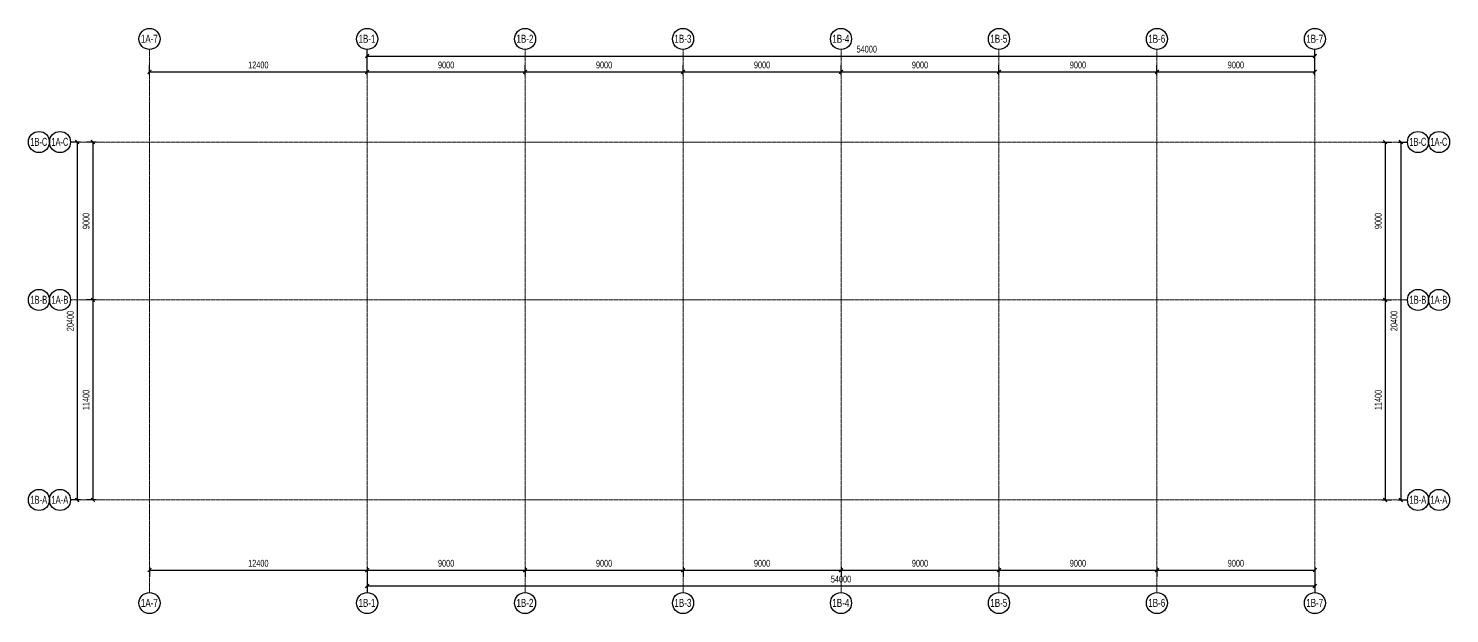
# Model space of a CAD drawing. Header units: millimetres. Extents: x 285006 to 3037698, y -2820855 to 192241.
# Drawn here: x 387973 to 468948, y 39535 to 72885 of the extents above; entities that cross this region are included whole.
import ezdxf
from ezdxf.enums import TextEntityAlignment as Align

# ---------------------------------------------------------------- set-up
doc = ezdxf.new("R2010")
doc.units = ezdxf.units.MM
doc.header["$PDMODE"] = 35
doc.header["$PDSIZE"] = -0.1
doc.linetypes.add('GRID-1B-4~RF$0$DOTE', pattern=[2.42, 2, -0.2, 0.02, -0.2])
for name, color, linetype, lineweight in [('GRID-1B-4~RF$0$A-ANNO-GRID', 10, 'GRID-1B-4~RF$0$DOTE', 18), ('GRID-1B-4~RF$0$A-ANNO-GRID-DIMS', 117, 'Continuous', 18), ('GRID-1B-4~RF$0$A-ANNO-SYMB', 4, 'Continuous', 25), ('GRID-1B-4~RF$0$A-ANNO-TEXT', 7, 'Continuous', 25), ('GRID-1B-4~RF$0$A-SHET-TEXT', 7, 'Continuous', 25)]:
    doc.layers.add(name, color=color, linetype=linetype, lineweight=lineweight)
doc.styles.add('GRID-1B-4~RF$0$HYGB2014', font='hygbsz.shx', dxfattribs={"width": 0.7, "bigfont": 'hygbhz.shx'})
doc.styles.add('GRID-1B-4~RF$0$STANDARD', font='hygbsz.shx', dxfattribs={"width": 0.7, "bigfont": 'hygbhz.shx'})
doc.dimstyles.new('GRID-1B-4~RF$0$HYDIMN150', dxfattribs={"dimscale": 1.5, "dimtxt": 300, "dimasz": 1, "dimexe": 250, "dimexo": 300, "dimgap": 0, "dimtad": 0, "dimdec": 0, "dimzin": 0, "dimdsep": 46, "dimtxsty": 'GRID-1B-4~RF$0$HYGB2014', "dimblk": 'GRID-1B-4~RF$0$_archtick', "dimcen": 0.09, "dimclrt": 7, "dimazin": 0, "dimtfac": 1, "dimtdec": 0, "dimtix": 1, "dimtmove": 2, "dimatfit": 3, "dimfxl": 1, "dimtvp": 1, "dimtolj": 1, "dimtzin": 0, "dimarcsym": 0})

# ---------------------------------------------------------------- blocks, each defined once
blk = doc.blocks.new('GRID-1B-4~RF$0$_archtick')
at = {"const_width": 0.5}
blk.add_lwpolyline([(-0.7, -0.7), (0.7, 0.7)], dxfattribs=at)
blk = doc.blocks.new('*D627')
at = {"layer": 'Defpoints', "color": 0, "transparency": 16777216}
for p in [(98321735, 18744363), (98334135, 18744363), (98334135, 18743722)]:
    blk.add_point(p, dxfattribs=at)
at = {"layer": 'GRID-1B-4~RF$0$A-ANNO-GRID-DIMS', "color": 0, "lineweight": -2, "transparency": 16777216}
for p, q in [((98321735, 18743913), (98321735, 18743347)), ((98321735, 18743722), (98334135, 18743722)), ((98334135, 18743913), (98334135, 18743347))]:
    blk.add_line(p, q, dxfattribs=at)
at = {"layer": 'GRID-1B-4~RF$0$A-ANNO-GRID-DIMS', "color": 0, "lineweight": -2, "transparency": 16777216, "xscale": 150, "yscale": 150, "zscale": 150, "rotation": 180}
blk.add_blockref('GRID-1B-4~RF$0$_archtick', (98321735, 18743722), dxfattribs=at)
at = {"layer": 'GRID-1B-4~RF$0$A-ANNO-GRID-DIMS', "color": 0, "lineweight": -2, "transparency": 16777216, "xscale": 150, "yscale": 150, "zscale": 150}
blk.add_blockref('GRID-1B-4~RF$0$_archtick', (98334135, 18743722), dxfattribs=at)
at = {"layer": 'GRID-1B-4~RF$0$A-ANNO-GRID-DIMS', "color": 7, "lineweight": -3, "transparency": 16777216, "insert": (98327935, 18744112), "char_height": 390, "attachment_point": 5, "style": 'GRID-1B-4~RF$0$HYGB2014'}
blk.add_mtext('\\A1;12400', dxfattribs=at)
blk = doc.blocks.new('*D628')
at = {"layer": 'Defpoints', "color": 0, "transparency": 16777216}
for p in [(98319151, 18768122), (98318510, 18759122), (98319151, 18759122)]:
    blk.add_point(p, dxfattribs=at)
at = {"layer": 'GRID-1B-4~RF$0$A-ANNO-GRID-DIMS', "color": 0, "lineweight": -2, "transparency": 16777216}
for p, q in [((98318701, 18768122), (98318135, 18768122)), ((98318510, 18768122), (98318510, 18759122)), ((98318701, 18759122), (98318135, 18759122))]:
    blk.add_line(p, q, dxfattribs=at)
at = {"layer": 'GRID-1B-4~RF$0$A-ANNO-GRID-DIMS', "color": 0, "lineweight": -2, "transparency": 16777216, "xscale": 150, "yscale": 150, "zscale": 150}
for p, rotation in [((98318510, 18768122), 90), ((98318510, 18759122), 270)]:
    blk.add_blockref('GRID-1B-4~RF$0$_archtick', p, dxfattribs=dict(at, rotation=rotation))
at = {"layer": 'GRID-1B-4~RF$0$A-ANNO-GRID-DIMS', "color": 7, "lineweight": -3, "transparency": 16777216, "insert": (98318120, 18763622), "char_height": 390, "attachment_point": 5, "rotation": 90, "style": 'GRID-1B-4~RF$0$HYGB2014'}
blk.add_mtext('\\A1;9000', dxfattribs=at)
blk = doc.blocks.new('*D629')
at = {"layer": 'Defpoints', "color": 0, "transparency": 16777216}
for p in [(98318251, 18768122), (98317610, 18747722), (98318251, 18747722)]:
    blk.add_point(p, dxfattribs=at)
at = {"layer": 'GRID-1B-4~RF$0$A-ANNO-GRID-DIMS', "color": 0, "lineweight": -2, "transparency": 16777216}
for p, q in [((98317801, 18768122), (98317235, 18768122)), ((98317610, 18768122), (98317610, 18747722)), ((98317801, 18747722), (98317235, 18747722))]:
    blk.add_line(p, q, dxfattribs=at)
at = {"layer": 'GRID-1B-4~RF$0$A-ANNO-GRID-DIMS', "color": 0, "lineweight": -2, "transparency": 16777216, "xscale": 150, "yscale": 150, "zscale": 150}
for p, rotation in [((98317610, 18768122), 90), ((98317610, 18747722), 270)]:
    blk.add_blockref('GRID-1B-4~RF$0$_archtick', p, dxfattribs=dict(at, rotation=rotation))
at = {"layer": 'GRID-1B-4~RF$0$A-ANNO-GRID-DIMS', "color": 7, "lineweight": -3, "transparency": 16777216, "insert": (98317220, 18757922), "char_height": 390, "attachment_point": 5, "rotation": 90, "style": 'GRID-1B-4~RF$0$HYGB2014'}
blk.add_mtext('\\A1;20400', dxfattribs=at)
blk = doc.blocks.new('*D630')
at = {"layer": 'Defpoints', "color": 0, "transparency": 16777216}
for p in [(98319151, 18759122), (98318510, 18747722), (98319151, 18747722)]:
    blk.add_point(p, dxfattribs=at)
at = {"layer": 'GRID-1B-4~RF$0$A-ANNO-GRID-DIMS', "color": 0, "lineweight": -2, "transparency": 16777216}
for p, q in [((98318701, 18759122), (98318135, 18759122)), ((98318510, 18759122), (98318510, 18747722)), ((98318701, 18747722), (98318135, 18747722))]:
    blk.add_line(p, q, dxfattribs=at)
at = {"layer": 'GRID-1B-4~RF$0$A-ANNO-GRID-DIMS', "color": 0, "lineweight": -2, "transparency": 16777216, "xscale": 150, "yscale": 150, "zscale": 150}
for p, rotation in [((98318510, 18759122), 90), ((98318510, 18747722), 270)]:
    blk.add_blockref('GRID-1B-4~RF$0$_archtick', p, dxfattribs=dict(at, rotation=rotation))
at = {"layer": 'GRID-1B-4~RF$0$A-ANNO-GRID-DIMS', "color": 7, "lineweight": -3, "transparency": 16777216, "insert": (98318120, 18753422), "char_height": 390, "attachment_point": 5, "rotation": 90, "style": 'GRID-1B-4~RF$0$HYGB2014'}
blk.add_mtext('\\A1;11400', dxfattribs=at)
blk = doc.blocks.new('GRID-1B-4~RF$0$_axiso')
blk.add_circle((0, 0), 0.5)
at = {"layer": 'GRID-1B-4~RF$0$A-SHET-TEXT', "style": 'GRID-1B-4~RF$0$STANDARD', "width": 2.471841}
blk.add_attdef('A', text='', height=0.38, dxfattribs=at).set_placement((-0.41, -0.181), (0.395, -0.181), align=Align.FIT)
blk = doc.blocks.new('*D631')
at = {"layer": 'Defpoints', "color": 0, "transparency": 16777216}
for p in [(98334135, 18744363), (98343135, 18744363), (98343135, 18743722)]:
    blk.add_point(p, dxfattribs=at)
at = {"layer": 'GRID-1B-4~RF$0$A-ANNO-GRID-DIMS', "color": 0, "lineweight": -2, "transparency": 16777216}
for p, q in [((98334135, 18743913), (98334135, 18743347)), ((98334135, 18743722), (98343135, 18743722)), ((98343135, 18743913), (98343135, 18743347))]:
    blk.add_line(p, q, dxfattribs=at)
at = {"layer": 'GRID-1B-4~RF$0$A-ANNO-GRID-DIMS', "color": 0, "lineweight": -2, "transparency": 16777216, "xscale": 150, "yscale": 150, "zscale": 150, "rotation": 180}
blk.add_blockref('GRID-1B-4~RF$0$_archtick', (98334135, 18743722), dxfattribs=at)
at = {"layer": 'GRID-1B-4~RF$0$A-ANNO-GRID-DIMS', "color": 0, "lineweight": -2, "transparency": 16777216, "xscale": 150, "yscale": 150, "zscale": 150}
blk.add_blockref('GRID-1B-4~RF$0$_archtick', (98343135, 18743722), dxfattribs=at)
at = {"layer": 'GRID-1B-4~RF$0$A-ANNO-GRID-DIMS', "color": 7, "lineweight": -3, "transparency": 16777216, "insert": (98338635, 18744112), "char_height": 390, "attachment_point": 5, "style": 'GRID-1B-4~RF$0$HYGB2014'}
blk.add_mtext('\\A1;9000', dxfattribs=at)
blk = doc.blocks.new('*D632')
at = {"layer": 'Defpoints', "color": 0, "transparency": 16777216}
for p in [(98343135, 18744363), (98352135, 18744363), (98352135, 18743722)]:
    blk.add_point(p, dxfattribs=at)
at = {"layer": 'GRID-1B-4~RF$0$A-ANNO-GRID-DIMS', "color": 0, "lineweight": -2, "transparency": 16777216}
for p, q in [((98343135, 18743913), (98343135, 18743347)), ((98343135, 18743722), (98352135, 18743722)), ((98352135, 18743913), (98352135, 18743347))]:
    blk.add_line(p, q, dxfattribs=at)
at = {"layer": 'GRID-1B-4~RF$0$A-ANNO-GRID-DIMS', "color": 0, "lineweight": -2, "transparency": 16777216, "xscale": 150, "yscale": 150, "zscale": 150, "rotation": 180}
blk.add_blockref('GRID-1B-4~RF$0$_archtick', (98343135, 18743722), dxfattribs=at)
at = {"layer": 'GRID-1B-4~RF$0$A-ANNO-GRID-DIMS', "color": 0, "lineweight": -2, "transparency": 16777216, "xscale": 150, "yscale": 150, "zscale": 150}
blk.add_blockref('GRID-1B-4~RF$0$_archtick', (98352135, 18743722), dxfattribs=at)
at = {"layer": 'GRID-1B-4~RF$0$A-ANNO-GRID-DIMS', "color": 7, "lineweight": -3, "transparency": 16777216, "insert": (98347635, 18744112), "char_height": 390, "attachment_point": 5, "style": 'GRID-1B-4~RF$0$HYGB2014'}
blk.add_mtext('\\A1;9000', dxfattribs=at)
blk = doc.blocks.new('*D633')
at = {"layer": 'Defpoints', "color": 0, "transparency": 16777216}
for p in [(98352135, 18744363), (98361135, 18744363), (98361135, 18743722)]:
    blk.add_point(p, dxfattribs=at)
at = {"layer": 'GRID-1B-4~RF$0$A-ANNO-GRID-DIMS', "color": 0, "lineweight": -2, "transparency": 16777216}
for p, q in [((98352135, 18743913), (98352135, 18743347)), ((98352135, 18743722), (98361135, 18743722)), ((98361135, 18743913), (98361135, 18743347))]:
    blk.add_line(p, q, dxfattribs=at)
at = {"layer": 'GRID-1B-4~RF$0$A-ANNO-GRID-DIMS', "color": 0, "lineweight": -2, "transparency": 16777216, "xscale": 150, "yscale": 150, "zscale": 150, "rotation": 180}
blk.add_blockref('GRID-1B-4~RF$0$_archtick', (98352135, 18743722), dxfattribs=at)
at = {"layer": 'GRID-1B-4~RF$0$A-ANNO-GRID-DIMS', "color": 0, "lineweight": -2, "transparency": 16777216, "xscale": 150, "yscale": 150, "zscale": 150}
blk.add_blockref('GRID-1B-4~RF$0$_archtick', (98361135, 18743722), dxfattribs=at)
at = {"layer": 'GRID-1B-4~RF$0$A-ANNO-GRID-DIMS', "color": 7, "lineweight": -3, "transparency": 16777216, "insert": (98356635, 18744112), "char_height": 390, "attachment_point": 5, "style": 'GRID-1B-4~RF$0$HYGB2014'}
blk.add_mtext('\\A1;9000', dxfattribs=at)
blk = doc.blocks.new('*D634')
at = {"layer": 'Defpoints', "color": 0, "transparency": 16777216}
for p in [(98361135, 18744363), (98370135, 18744363), (98370135, 18743722)]:
    blk.add_point(p, dxfattribs=at)
at = {"layer": 'GRID-1B-4~RF$0$A-ANNO-GRID-DIMS', "color": 0, "lineweight": -2, "transparency": 16777216}
for p, q in [((98361135, 18743913), (98361135, 18743347)), ((98361135, 18743722), (98370135, 18743722)), ((98370135, 18743913), (98370135, 18743347))]:
    blk.add_line(p, q, dxfattribs=at)
at = {"layer": 'GRID-1B-4~RF$0$A-ANNO-GRID-DIMS', "color": 0, "lineweight": -2, "transparency": 16777216, "xscale": 150, "yscale": 150, "zscale": 150, "rotation": 180}
blk.add_blockref('GRID-1B-4~RF$0$_archtick', (98361135, 18743722), dxfattribs=at)
at = {"layer": 'GRID-1B-4~RF$0$A-ANNO-GRID-DIMS', "color": 0, "lineweight": -2, "transparency": 16777216, "xscale": 150, "yscale": 150, "zscale": 150}
blk.add_blockref('GRID-1B-4~RF$0$_archtick', (98370135, 18743722), dxfattribs=at)
at = {"layer": 'GRID-1B-4~RF$0$A-ANNO-GRID-DIMS', "color": 7, "lineweight": -3, "transparency": 16777216, "insert": (98365635, 18744112), "char_height": 390, "attachment_point": 5, "style": 'GRID-1B-4~RF$0$HYGB2014'}
blk.add_mtext('\\A1;9000', dxfattribs=at)
blk = doc.blocks.new('*D635')
at = {"layer": 'Defpoints', "color": 0, "transparency": 16777216}
for p in [(98370135, 18744363), (98379135, 18744363), (98379135, 18743722)]:
    blk.add_point(p, dxfattribs=at)
at = {"layer": 'GRID-1B-4~RF$0$A-ANNO-GRID-DIMS', "color": 0, "lineweight": -2, "transparency": 16777216}
for p, q in [((98370135, 18743913), (98370135, 18743347)), ((98370135, 18743722), (98379135, 18743722)), ((98379135, 18743913), (98379135, 18743347))]:
    blk.add_line(p, q, dxfattribs=at)
at = {"layer": 'GRID-1B-4~RF$0$A-ANNO-GRID-DIMS', "color": 0, "lineweight": -2, "transparency": 16777216, "xscale": 150, "yscale": 150, "zscale": 150, "rotation": 180}
blk.add_blockref('GRID-1B-4~RF$0$_archtick', (98370135, 18743722), dxfattribs=at)
at = {"layer": 'GRID-1B-4~RF$0$A-ANNO-GRID-DIMS', "color": 0, "lineweight": -2, "transparency": 16777216, "xscale": 150, "yscale": 150, "zscale": 150}
blk.add_blockref('GRID-1B-4~RF$0$_archtick', (98379135, 18743722), dxfattribs=at)
at = {"layer": 'GRID-1B-4~RF$0$A-ANNO-GRID-DIMS', "color": 7, "lineweight": -3, "transparency": 16777216, "insert": (98374635, 18744112), "char_height": 390, "attachment_point": 5, "style": 'GRID-1B-4~RF$0$HYGB2014'}
blk.add_mtext('\\A1;9000', dxfattribs=at)
blk = doc.blocks.new('*D636')
at = {"layer": 'Defpoints', "color": 0, "transparency": 16777216}
for p in [(98379135, 18744363), (98388135, 18744363), (98388135, 18743722)]:
    blk.add_point(p, dxfattribs=at)
at = {"layer": 'GRID-1B-4~RF$0$A-ANNO-GRID-DIMS', "color": 0, "lineweight": -2, "transparency": 16777216}
for p, q in [((98379135, 18743913), (98379135, 18743347)), ((98379135, 18743722), (98388135, 18743722)), ((98388135, 18743913), (98388135, 18743347))]:
    blk.add_line(p, q, dxfattribs=at)
at = {"layer": 'GRID-1B-4~RF$0$A-ANNO-GRID-DIMS', "color": 0, "lineweight": -2, "transparency": 16777216, "xscale": 150, "yscale": 150, "zscale": 150, "rotation": 180}
blk.add_blockref('GRID-1B-4~RF$0$_archtick', (98379135, 18743722), dxfattribs=at)
at = {"layer": 'GRID-1B-4~RF$0$A-ANNO-GRID-DIMS', "color": 0, "lineweight": -2, "transparency": 16777216, "xscale": 150, "yscale": 150, "zscale": 150}
blk.add_blockref('GRID-1B-4~RF$0$_archtick', (98388135, 18743722), dxfattribs=at)
at = {"layer": 'GRID-1B-4~RF$0$A-ANNO-GRID-DIMS', "color": 7, "lineweight": -3, "transparency": 16777216, "insert": (98383635, 18744112), "char_height": 390, "attachment_point": 5, "style": 'GRID-1B-4~RF$0$HYGB2014'}
blk.add_mtext('\\A1;9000', dxfattribs=at)
blk = doc.blocks.new('*D637')
at = {"layer": 'Defpoints', "color": 0, "transparency": 16777216}
for p in [(98391494, 18768122), (98391494, 18759122), (98392135, 18759122)]:
    blk.add_point(p, dxfattribs=at)
at = {"layer": 'GRID-1B-4~RF$0$A-ANNO-GRID-DIMS', "color": 0, "lineweight": -2, "transparency": 16777216}
for p, q in [((98391944, 18768122), (98392510, 18768122)), ((98392135, 18768122), (98392135, 18759122)), ((98391944, 18759122), (98392510, 18759122))]:
    blk.add_line(p, q, dxfattribs=at)
at = {"layer": 'GRID-1B-4~RF$0$A-ANNO-GRID-DIMS', "color": 0, "lineweight": -2, "transparency": 16777216, "xscale": 150, "yscale": 150, "zscale": 150}
for p, rotation in [((98392135, 18768122), 90), ((98392135, 18759122), 270)]:
    blk.add_blockref('GRID-1B-4~RF$0$_archtick', p, dxfattribs=dict(at, rotation=rotation))
at = {"layer": 'GRID-1B-4~RF$0$A-ANNO-GRID-DIMS', "color": 7, "lineweight": -3, "transparency": 16777216, "insert": (98391745, 18763622), "char_height": 390, "attachment_point": 5, "rotation": 90, "style": 'GRID-1B-4~RF$0$HYGB2014'}
blk.add_mtext('\\A1;9000', dxfattribs=at)
blk = doc.blocks.new('*D638')
at = {"layer": 'Defpoints', "color": 0, "transparency": 16777216}
for p in [(98392394, 18768122), (98392394, 18747722), (98393035, 18747722)]:
    blk.add_point(p, dxfattribs=at)
at = {"layer": 'GRID-1B-4~RF$0$A-ANNO-GRID-DIMS', "color": 0, "lineweight": -2, "transparency": 16777216}
for p, q in [((98392844, 18768122), (98393410, 18768122)), ((98393035, 18768122), (98393035, 18747722)), ((98392844, 18747722), (98393410, 18747722))]:
    blk.add_line(p, q, dxfattribs=at)
at = {"layer": 'GRID-1B-4~RF$0$A-ANNO-GRID-DIMS', "color": 0, "lineweight": -2, "transparency": 16777216, "xscale": 150, "yscale": 150, "zscale": 150}
for p, rotation in [((98393035, 18768122), 90), ((98393035, 18747722), 270)]:
    blk.add_blockref('GRID-1B-4~RF$0$_archtick', p, dxfattribs=dict(at, rotation=rotation))
at = {"layer": 'GRID-1B-4~RF$0$A-ANNO-GRID-DIMS', "color": 7, "lineweight": -3, "transparency": 16777216, "insert": (98392645, 18757922), "char_height": 390, "attachment_point": 5, "rotation": 90, "style": 'GRID-1B-4~RF$0$HYGB2014'}
blk.add_mtext('\\A1;20400', dxfattribs=at)
blk = doc.blocks.new('*D639')
at = {"layer": 'Defpoints', "color": 0, "transparency": 16777216}
for p in [(98391494, 18759122), (98391494, 18747722), (98392135, 18747722)]:
    blk.add_point(p, dxfattribs=at)
at = {"layer": 'GRID-1B-4~RF$0$A-ANNO-GRID-DIMS', "color": 0, "lineweight": -2, "transparency": 16777216}
for p, q in [((98391944, 18759122), (98392510, 18759122)), ((98392135, 18759122), (98392135, 18747722)), ((98391944, 18747722), (98392510, 18747722))]:
    blk.add_line(p, q, dxfattribs=at)
at = {"layer": 'GRID-1B-4~RF$0$A-ANNO-GRID-DIMS', "color": 0, "lineweight": -2, "transparency": 16777216, "xscale": 150, "yscale": 150, "zscale": 150}
for p, rotation in [((98392135, 18759122), 90), ((98392135, 18747722), 270)]:
    blk.add_blockref('GRID-1B-4~RF$0$_archtick', p, dxfattribs=dict(at, rotation=rotation))
at = {"layer": 'GRID-1B-4~RF$0$A-ANNO-GRID-DIMS', "color": 7, "lineweight": -3, "transparency": 16777216, "insert": (98391745, 18753422), "char_height": 390, "attachment_point": 5, "rotation": 90, "style": 'GRID-1B-4~RF$0$HYGB2014'}
blk.add_mtext('\\A1;11400', dxfattribs=at)
blk = doc.blocks.new('*D640')
at = {"layer": 'Defpoints', "color": 0, "transparency": 16777216}
for p in [(98343135, 18772122), (98334135, 18771482), (98343135, 18771482)]:
    blk.add_point(p, dxfattribs=at)
at = {"layer": 'GRID-1B-4~RF$0$A-ANNO-GRID-DIMS', "color": 0, "lineweight": -2, "transparency": 16777216}
for p, q in [((98334135, 18771932), (98334135, 18772497)), ((98343135, 18771932), (98343135, 18772497)), ((98334135, 18772122), (98343135, 18772122))]:
    blk.add_line(p, q, dxfattribs=at)
at = {"layer": 'GRID-1B-4~RF$0$A-ANNO-GRID-DIMS', "color": 0, "lineweight": -2, "transparency": 16777216, "xscale": 150, "yscale": 150, "zscale": 150, "rotation": 180}
blk.add_blockref('GRID-1B-4~RF$0$_archtick', (98334135, 18772122), dxfattribs=at)
at = {"layer": 'GRID-1B-4~RF$0$A-ANNO-GRID-DIMS', "color": 0, "lineweight": -2, "transparency": 16777216, "xscale": 150, "yscale": 150, "zscale": 150}
blk.add_blockref('GRID-1B-4~RF$0$_archtick', (98343135, 18772122), dxfattribs=at)
at = {"layer": 'GRID-1B-4~RF$0$A-ANNO-GRID-DIMS', "color": 7, "lineweight": -3, "transparency": 16777216, "insert": (98338635, 18772512), "char_height": 390, "attachment_point": 5, "style": 'GRID-1B-4~RF$0$HYGB2014'}
blk.add_mtext('\\A1;9000', dxfattribs=at)
blk = doc.blocks.new('*D641')
at = {"layer": 'Defpoints', "color": 0, "transparency": 16777216}
for p in [(98352135, 18772122), (98343135, 18771482), (98352135, 18771482)]:
    blk.add_point(p, dxfattribs=at)
at = {"layer": 'GRID-1B-4~RF$0$A-ANNO-GRID-DIMS', "color": 0, "lineweight": -2, "transparency": 16777216}
for p, q in [((98343135, 18771932), (98343135, 18772497)), ((98352135, 18771932), (98352135, 18772497)), ((98343135, 18772122), (98352135, 18772122))]:
    blk.add_line(p, q, dxfattribs=at)
at = {"layer": 'GRID-1B-4~RF$0$A-ANNO-GRID-DIMS', "color": 0, "lineweight": -2, "transparency": 16777216, "xscale": 150, "yscale": 150, "zscale": 150, "rotation": 180}
blk.add_blockref('GRID-1B-4~RF$0$_archtick', (98343135, 18772122), dxfattribs=at)
at = {"layer": 'GRID-1B-4~RF$0$A-ANNO-GRID-DIMS', "color": 0, "lineweight": -2, "transparency": 16777216, "xscale": 150, "yscale": 150, "zscale": 150}
blk.add_blockref('GRID-1B-4~RF$0$_archtick', (98352135, 18772122), dxfattribs=at)
at = {"layer": 'GRID-1B-4~RF$0$A-ANNO-GRID-DIMS', "color": 7, "lineweight": -3, "transparency": 16777216, "insert": (98347635, 18772512), "char_height": 390, "attachment_point": 5, "style": 'GRID-1B-4~RF$0$HYGB2014'}
blk.add_mtext('\\A1;9000', dxfattribs=at)
blk = doc.blocks.new('*D642')
at = {"layer": 'Defpoints', "color": 0, "transparency": 16777216}
for p in [(98361135, 18772122), (98352135, 18771482), (98361135, 18771482)]:
    blk.add_point(p, dxfattribs=at)
at = {"layer": 'GRID-1B-4~RF$0$A-ANNO-GRID-DIMS', "color": 0, "lineweight": -2, "transparency": 16777216}
for p, q in [((98352135, 18771932), (98352135, 18772497)), ((98361135, 18771932), (98361135, 18772497)), ((98352135, 18772122), (98361135, 18772122))]:
    blk.add_line(p, q, dxfattribs=at)
at = {"layer": 'GRID-1B-4~RF$0$A-ANNO-GRID-DIMS', "color": 0, "lineweight": -2, "transparency": 16777216, "xscale": 150, "yscale": 150, "zscale": 150, "rotation": 180}
blk.add_blockref('GRID-1B-4~RF$0$_archtick', (98352135, 18772122), dxfattribs=at)
at = {"layer": 'GRID-1B-4~RF$0$A-ANNO-GRID-DIMS', "color": 0, "lineweight": -2, "transparency": 16777216, "xscale": 150, "yscale": 150, "zscale": 150}
blk.add_blockref('GRID-1B-4~RF$0$_archtick', (98361135, 18772122), dxfattribs=at)
at = {"layer": 'GRID-1B-4~RF$0$A-ANNO-GRID-DIMS', "color": 7, "lineweight": -3, "transparency": 16777216, "insert": (98356635, 18772512), "char_height": 390, "attachment_point": 5, "style": 'GRID-1B-4~RF$0$HYGB2014'}
blk.add_mtext('\\A1;9000', dxfattribs=at)
blk = doc.blocks.new('*D643')
at = {"layer": 'Defpoints', "color": 0, "transparency": 16777216}
for p in [(98370135, 18772122), (98361135, 18771482), (98370135, 18771482)]:
    blk.add_point(p, dxfattribs=at)
at = {"layer": 'GRID-1B-4~RF$0$A-ANNO-GRID-DIMS', "color": 0, "lineweight": -2, "transparency": 16777216}
for p, q in [((98361135, 18771932), (98361135, 18772497)), ((98370135, 18771932), (98370135, 18772497)), ((98361135, 18772122), (98370135, 18772122))]:
    blk.add_line(p, q, dxfattribs=at)
at = {"layer": 'GRID-1B-4~RF$0$A-ANNO-GRID-DIMS', "color": 0, "lineweight": -2, "transparency": 16777216, "xscale": 150, "yscale": 150, "zscale": 150, "rotation": 180}
blk.add_blockref('GRID-1B-4~RF$0$_archtick', (98361135, 18772122), dxfattribs=at)
at = {"layer": 'GRID-1B-4~RF$0$A-ANNO-GRID-DIMS', "color": 0, "lineweight": -2, "transparency": 16777216, "xscale": 150, "yscale": 150, "zscale": 150}
blk.add_blockref('GRID-1B-4~RF$0$_archtick', (98370135, 18772122), dxfattribs=at)
at = {"layer": 'GRID-1B-4~RF$0$A-ANNO-GRID-DIMS', "color": 7, "lineweight": -3, "transparency": 16777216, "insert": (98365635, 18772512), "char_height": 390, "attachment_point": 5, "style": 'GRID-1B-4~RF$0$HYGB2014'}
blk.add_mtext('\\A1;9000', dxfattribs=at)
blk = doc.blocks.new('*D644')
at = {"layer": 'Defpoints', "color": 0, "transparency": 16777216}
for p in [(98379135, 18772122), (98370135, 18771482), (98379135, 18771482)]:
    blk.add_point(p, dxfattribs=at)
at = {"layer": 'GRID-1B-4~RF$0$A-ANNO-GRID-DIMS', "color": 0, "lineweight": -2, "transparency": 16777216}
for p, q in [((98370135, 18771932), (98370135, 18772497)), ((98379135, 18771932), (98379135, 18772497)), ((98370135, 18772122), (98379135, 18772122))]:
    blk.add_line(p, q, dxfattribs=at)
at = {"layer": 'GRID-1B-4~RF$0$A-ANNO-GRID-DIMS', "color": 0, "lineweight": -2, "transparency": 16777216, "xscale": 150, "yscale": 150, "zscale": 150, "rotation": 180}
blk.add_blockref('GRID-1B-4~RF$0$_archtick', (98370135, 18772122), dxfattribs=at)
at = {"layer": 'GRID-1B-4~RF$0$A-ANNO-GRID-DIMS', "color": 0, "lineweight": -2, "transparency": 16777216, "xscale": 150, "yscale": 150, "zscale": 150}
blk.add_blockref('GRID-1B-4~RF$0$_archtick', (98379135, 18772122), dxfattribs=at)
at = {"layer": 'GRID-1B-4~RF$0$A-ANNO-GRID-DIMS', "color": 7, "lineweight": -3, "transparency": 16777216, "insert": (98374635, 18772512), "char_height": 390, "attachment_point": 5, "style": 'GRID-1B-4~RF$0$HYGB2014'}
blk.add_mtext('\\A1;9000', dxfattribs=at)
blk = doc.blocks.new('*D645')
at = {"layer": 'Defpoints', "color": 0, "transparency": 16777216}
for p in [(98388135, 18772122), (98379135, 18771482), (98388135, 18771482)]:
    blk.add_point(p, dxfattribs=at)
at = {"layer": 'GRID-1B-4~RF$0$A-ANNO-GRID-DIMS', "color": 0, "lineweight": -2, "transparency": 16777216}
for p, q in [((98379135, 18771932), (98379135, 18772497)), ((98388135, 18771932), (98388135, 18772497)), ((98379135, 18772122), (98388135, 18772122))]:
    blk.add_line(p, q, dxfattribs=at)
at = {"layer": 'GRID-1B-4~RF$0$A-ANNO-GRID-DIMS', "color": 0, "lineweight": -2, "transparency": 16777216, "xscale": 150, "yscale": 150, "zscale": 150, "rotation": 180}
blk.add_blockref('GRID-1B-4~RF$0$_archtick', (98379135, 18772122), dxfattribs=at)
at = {"layer": 'GRID-1B-4~RF$0$A-ANNO-GRID-DIMS', "color": 0, "lineweight": -2, "transparency": 16777216, "xscale": 150, "yscale": 150, "zscale": 150}
blk.add_blockref('GRID-1B-4~RF$0$_archtick', (98388135, 18772122), dxfattribs=at)
at = {"layer": 'GRID-1B-4~RF$0$A-ANNO-GRID-DIMS', "color": 7, "lineweight": -3, "transparency": 16777216, "insert": (98383635, 18772512), "char_height": 390, "attachment_point": 5, "style": 'GRID-1B-4~RF$0$HYGB2014'}
blk.add_mtext('\\A1;9000', dxfattribs=at)
blk = doc.blocks.new('*D646')
at = {"layer": 'Defpoints', "color": 0, "transparency": 16777216}
for p in [(98334135, 18772122), (98321735, 18771482), (98334135, 18771482)]:
    blk.add_point(p, dxfattribs=at)
at = {"layer": 'GRID-1B-4~RF$0$A-ANNO-GRID-DIMS', "color": 0, "lineweight": -2, "transparency": 16777216}
for p, q in [((98321735, 18771932), (98321735, 18772497)), ((98334135, 18771932), (98334135, 18772497)), ((98321735, 18772122), (98334135, 18772122))]:
    blk.add_line(p, q, dxfattribs=at)
at = {"layer": 'GRID-1B-4~RF$0$A-ANNO-GRID-DIMS', "color": 0, "lineweight": -2, "transparency": 16777216, "xscale": 150, "yscale": 150, "zscale": 150, "rotation": 180}
blk.add_blockref('GRID-1B-4~RF$0$_archtick', (98321735, 18772122), dxfattribs=at)
at = {"layer": 'GRID-1B-4~RF$0$A-ANNO-GRID-DIMS', "color": 0, "lineweight": -2, "transparency": 16777216, "xscale": 150, "yscale": 150, "zscale": 150}
blk.add_blockref('GRID-1B-4~RF$0$_archtick', (98334135, 18772122), dxfattribs=at)
at = {"layer": 'GRID-1B-4~RF$0$A-ANNO-GRID-DIMS', "color": 7, "lineweight": -3, "transparency": 16777216, "insert": (98327935, 18772512), "char_height": 390, "attachment_point": 5, "style": 'GRID-1B-4~RF$0$HYGB2014'}
blk.add_mtext('\\A1;12400', dxfattribs=at)
blk = doc.blocks.new('*D647')
at = {"layer": 'Defpoints', "color": 0, "transparency": 16777216}
for p in [(98334135, 18744063), (98388135, 18744063), (98388135, 18742822)]:
    blk.add_point(p, dxfattribs=at)
at = {"layer": 'GRID-1B-4~RF$0$A-ANNO-GRID-DIMS', "color": 0, "lineweight": -2, "transparency": 16777216}
for p, q in [((98334135, 18743613), (98334135, 18742447)), ((98388135, 18743613), (98388135, 18742447)), ((98334135, 18742822), (98388135, 18742822))]:
    blk.add_line(p, q, dxfattribs=at)
at = {"layer": 'GRID-1B-4~RF$0$A-ANNO-GRID-DIMS', "color": 0, "lineweight": -2, "transparency": 16777216, "xscale": 150, "yscale": 150, "zscale": 150, "rotation": 180}
blk.add_blockref('GRID-1B-4~RF$0$_archtick', (98334135, 18742822), dxfattribs=at)
at = {"layer": 'GRID-1B-4~RF$0$A-ANNO-GRID-DIMS', "color": 0, "lineweight": -2, "transparency": 16777216, "xscale": 150, "yscale": 150, "zscale": 150}
blk.add_blockref('GRID-1B-4~RF$0$_archtick', (98388135, 18742822), dxfattribs=at)
at = {"layer": 'GRID-1B-4~RF$0$A-ANNO-GRID-DIMS', "color": 7, "lineweight": -3, "transparency": 16777216, "insert": (98361135, 18743212), "char_height": 390, "attachment_point": 5, "style": 'GRID-1B-4~RF$0$HYGB2014'}
blk.add_mtext('\\A1;54000', dxfattribs=at)
blk = doc.blocks.new('*D648')
at = {"layer": 'Defpoints', "color": 0, "transparency": 16777216}
for p in [(98388135, 18773022), (98334135, 18771782), (98388135, 18771782)]:
    blk.add_point(p, dxfattribs=at)
at = {"layer": 'GRID-1B-4~RF$0$A-ANNO-GRID-DIMS', "color": 0, "lineweight": -2, "transparency": 16777216}
for p, q in [((98334135, 18772232), (98334135, 18773397)), ((98388135, 18772232), (98388135, 18773397)), ((98334135, 18773022), (98388135, 18773022))]:
    blk.add_line(p, q, dxfattribs=at)
at = {"layer": 'GRID-1B-4~RF$0$A-ANNO-GRID-DIMS', "color": 0, "lineweight": -2, "transparency": 16777216, "xscale": 150, "yscale": 150, "zscale": 150, "rotation": 180}
blk.add_blockref('GRID-1B-4~RF$0$_archtick', (98334135, 18773022), dxfattribs=at)
at = {"layer": 'GRID-1B-4~RF$0$A-ANNO-GRID-DIMS', "color": 0, "lineweight": -2, "transparency": 16777216, "xscale": 150, "yscale": 150, "zscale": 150}
blk.add_blockref('GRID-1B-4~RF$0$_archtick', (98388135, 18773022), dxfattribs=at)
at = {"layer": 'GRID-1B-4~RF$0$A-ANNO-GRID-DIMS', "color": 7, "lineweight": -3, "transparency": 16777216, "insert": (98362602, 18773412), "char_height": 390, "attachment_point": 5, "style": 'GRID-1B-4~RF$0$HYGB2014'}
blk.add_mtext('\\A1;54000', dxfattribs=at)
blk = doc.blocks.new('GRID-1B-4~RF')
at = {"layer": 'GRID-1B-4~RF$0$A-ANNO-GRID', "ltscale": 1.5}
for p, q in [((98321735, 18773397.1), (98321735, 18742447.1)), ((98334135, 18773397.1), (98334135, 18742447.1)), ((98343135, 18773397.1), (98343135, 18742447.1)), ((98352135, 18773397.1), (98352135, 18742447.1)), ((98361135, 18773397.1), (98361135, 18742447.1)), ((98370135, 18773397.1), (98370135, 18742447.1)), ((98379135, 18773397.1), (98379135, 18742447.1)), ((98388135, 18773397.1), (98388135, 18742447.1)), ((98317235, 18768122.1), (98393410, 18768122.1)), ((98317235, 18759122.1), (98393410, 18759122.1)), ((98317235, 18747722.1), (98393410, 18747722.1))]:
    blk.add_line(p, q, dxfattribs=at)
at = {"layer": 'GRID-1B-4~RF$0$A-ANNO-SYMB'}
ref = blk.add_blockref('GRID-1B-4~RF$0$_axiso', (98321735, 18773997.1), dxfattribs=dict(at, xscale=1200, yscale=1200))
ref.add_attrib('A', '1A-7', dxfattribs={"layer": 'GRID-1B-4~RF$0$A-ANNO-TEXT', "height": 456, "style": 'GRID-1B-4~RF$0$HYGB2014', "width": 0.570425}).set_placement((98321242.9, 18773780.1), (98322209, 18773780.1), align=Align.FIT)
ref = blk.add_blockref('GRID-1B-4~RF$0$_axiso', (98334135, 18773997.1), dxfattribs=dict(at, xscale=1200, yscale=1200))
ref.add_attrib('A', '1B-1', dxfattribs={"layer": 'GRID-1B-4~RF$0$A-ANNO-TEXT', "height": 456, "style": 'GRID-1B-4~RF$0$HYGB2014', "width": 0.654311}).set_placement((98333642.9, 18773780.1), (98334609, 18773780.1), align=Align.FIT)
ref = blk.add_blockref('GRID-1B-4~RF$0$_axiso', (98343135, 18773997.1), dxfattribs=dict(at, xscale=1200, yscale=1200))
ref.add_attrib('A', '1B-2', dxfattribs={"layer": 'GRID-1B-4~RF$0$A-ANNO-TEXT', "height": 456, "style": 'GRID-1B-4~RF$0$HYGB2014', "width": 0.577833}).set_placement((98342642.9, 18773780.1), (98343609, 18773780.1), align=Align.FIT)
ref = blk.add_blockref('GRID-1B-4~RF$0$_axiso', (98352135, 18773997.1), dxfattribs=dict(at, xscale=1200, yscale=1200))
ref.add_attrib('A', '1B-3', dxfattribs={"layer": 'GRID-1B-4~RF$0$A-ANNO-TEXT', "height": 456, "style": 'GRID-1B-4~RF$0$HYGB2014', "width": 0.577833}).set_placement((98351642.9, 18773780.1), (98352609, 18773780.1), align=Align.FIT)
ref = blk.add_blockref('GRID-1B-4~RF$0$_axiso', (98361135, 18773997.1), dxfattribs=dict(at, xscale=1200, yscale=1200))
ref.add_attrib('A', '1B-4', dxfattribs={"layer": 'GRID-1B-4~RF$0$A-ANNO-TEXT', "height": 456, "style": 'GRID-1B-4~RF$0$HYGB2014', "width": 0.570425}).set_placement((98360642.9, 18773780.1), (98361609, 18773780.1), align=Align.FIT)
ref = blk.add_blockref('GRID-1B-4~RF$0$_axiso', (98370135, 18773997.1), dxfattribs=dict(at, xscale=1200, yscale=1200))
ref.add_attrib('A', '1B-5', dxfattribs={"layer": 'GRID-1B-4~RF$0$A-ANNO-TEXT', "height": 456, "style": 'GRID-1B-4~RF$0$HYGB2014', "width": 0.577833}).set_placement((98369642.9, 18773780.1), (98370609, 18773780.1), align=Align.FIT)
ref = blk.add_blockref('GRID-1B-4~RF$0$_axiso', (98379135, 18773997.1), dxfattribs=dict(at, xscale=1200, yscale=1200))
ref.add_attrib('A', '1B-6', dxfattribs={"layer": 'GRID-1B-4~RF$0$A-ANNO-TEXT', "height": 456, "style": 'GRID-1B-4~RF$0$HYGB2014', "width": 0.585436}).set_placement((98378642.9, 18773780.1), (98379609, 18773780.1), align=Align.FIT)
ref = blk.add_blockref('GRID-1B-4~RF$0$_axiso', (98388135, 18773997.1), dxfattribs=dict(at, xscale=1200, yscale=1200))
ref.add_attrib('A', '1B-7', dxfattribs={"layer": 'GRID-1B-4~RF$0$A-ANNO-TEXT', "height": 456, "style": 'GRID-1B-4~RF$0$HYGB2014', "width": 0.577833}).set_placement((98387642.9, 18773780.1), (98388609, 18773780.1), align=Align.FIT)
ref = blk.add_blockref('GRID-1B-4~RF$0$_axiso', (98315435, 18768122.1), dxfattribs=dict(at, xscale=1200, yscale=1200))
ref.add_attrib('A', '1B-C', dxfattribs={"layer": 'GRID-1B-4~RF$0$A-ANNO-TEXT', "height": 456, "style": 'GRID-1B-4~RF$0$HYGB2014', "width": 0.570425}).set_placement((98314942.9, 18767905.1), (98315909, 18767905.1), align=Align.FIT)
ref = blk.add_blockref('GRID-1B-4~RF$0$_axiso', (98316635, 18768122.1), dxfattribs=dict(at, xscale=1200, yscale=1200))
ref.add_attrib('A', '1A-C', dxfattribs={"layer": 'GRID-1B-4~RF$0$A-ANNO-TEXT', "height": 456, "style": 'GRID-1B-4~RF$0$HYGB2014', "width": 0.563204}).set_placement((98316142.9, 18767905.1), (98317109, 18767905.1), align=Align.FIT)
ref = blk.add_blockref('GRID-1B-4~RF$0$_axiso', (98394010, 18768122.1), dxfattribs=dict(at, xscale=1200, yscale=1200))
ref.add_attrib('A', '1B-C', dxfattribs={"layer": 'GRID-1B-4~RF$0$A-ANNO-TEXT', "height": 456, "style": 'GRID-1B-4~RF$0$HYGB2014', "width": 0.570425}).set_placement((98393517.9, 18767905.1), (98394484, 18767905.1), align=Align.FIT)
ref = blk.add_blockref('GRID-1B-4~RF$0$_axiso', (98395210, 18768122.1), dxfattribs=dict(at, xscale=1200, yscale=1200))
ref.add_attrib('A', '1A-C', dxfattribs={"layer": 'GRID-1B-4~RF$0$A-ANNO-TEXT', "height": 456, "style": 'GRID-1B-4~RF$0$HYGB2014', "width": 0.563204}).set_placement((98394717.9, 18767905.1), (98395684, 18767905.1), align=Align.FIT)
ref = blk.add_blockref('GRID-1B-4~RF$0$_axiso', (98315435, 18759122.1), dxfattribs=dict(at, xscale=1200, yscale=1200))
ref.add_attrib('A', '1B-B', dxfattribs={"layer": 'GRID-1B-4~RF$0$A-ANNO-TEXT', "height": 456, "style": 'GRID-1B-4~RF$0$HYGB2014', "width": 0.577833}).set_placement((98314942.9, 18758905.1), (98315909, 18758905.1), align=Align.FIT)
ref = blk.add_blockref('GRID-1B-4~RF$0$_axiso', (98316635, 18759122.1), dxfattribs=dict(at, xscale=1200, yscale=1200))
ref.add_attrib('A', '1A-B', dxfattribs={"layer": 'GRID-1B-4~RF$0$A-ANNO-TEXT', "height": 456, "style": 'GRID-1B-4~RF$0$HYGB2014', "width": 0.570425}).set_placement((98316142.9, 18758905.1), (98317109, 18758905.1), align=Align.FIT)
ref = blk.add_blockref('GRID-1B-4~RF$0$_axiso', (98394010, 18759122.1), dxfattribs=dict(at, xscale=1200, yscale=1200))
ref.add_attrib('A', '1B-B', dxfattribs={"layer": 'GRID-1B-4~RF$0$A-ANNO-TEXT', "height": 456, "style": 'GRID-1B-4~RF$0$HYGB2014', "width": 0.577833}).set_placement((98393517.9, 18758905.1), (98394484, 18758905.1), align=Align.FIT)
ref = blk.add_blockref('GRID-1B-4~RF$0$_axiso', (98395210, 18759122.1), dxfattribs=dict(at, xscale=1200, yscale=1200))
ref.add_attrib('A', '1A-B', dxfattribs={"layer": 'GRID-1B-4~RF$0$A-ANNO-TEXT', "height": 456, "style": 'GRID-1B-4~RF$0$HYGB2014', "width": 0.570425}).set_placement((98394717.9, 18758905.1), (98395684, 18758905.1), align=Align.FIT)
ref = blk.add_blockref('GRID-1B-4~RF$0$_axiso', (98315435, 18747722.1), dxfattribs=dict(at, xscale=1200, yscale=1200))
ref.add_attrib('A', '1B-A', dxfattribs={"layer": 'GRID-1B-4~RF$0$A-ANNO-TEXT', "height": 456, "style": 'GRID-1B-4~RF$0$HYGB2014', "width": 0.563204}).set_placement((98314942.9, 18747505.1), (98315909, 18747505.1), align=Align.FIT)
ref = blk.add_blockref('GRID-1B-4~RF$0$_axiso', (98316635, 18747722.1), dxfattribs=dict(at, xscale=1200, yscale=1200))
ref.add_attrib('A', '1A-A', dxfattribs={"layer": 'GRID-1B-4~RF$0$A-ANNO-TEXT', "height": 456, "style": 'GRID-1B-4~RF$0$HYGB2014', "width": 0.556164}).set_placement((98316142.9, 18747505.1), (98317109, 18747505.1), align=Align.FIT)
ref = blk.add_blockref('GRID-1B-4~RF$0$_axiso', (98394010, 18747722.1), dxfattribs=dict(at, xscale=1200, yscale=1200))
ref.add_attrib('A', '1B-A', dxfattribs={"layer": 'GRID-1B-4~RF$0$A-ANNO-TEXT', "height": 456, "style": 'GRID-1B-4~RF$0$HYGB2014', "width": 0.563204}).set_placement((98393517.9, 18747505.1), (98394484, 18747505.1), align=Align.FIT)
ref = blk.add_blockref('GRID-1B-4~RF$0$_axiso', (98395210, 18747722.1), dxfattribs=dict(at, xscale=1200, yscale=1200))
ref.add_attrib('A', '1A-A', dxfattribs={"layer": 'GRID-1B-4~RF$0$A-ANNO-TEXT', "height": 456, "style": 'GRID-1B-4~RF$0$HYGB2014', "width": 0.556164}).set_placement((98394717.9, 18747505.1), (98395684, 18747505.1), align=Align.FIT)
ref = blk.add_blockref('GRID-1B-4~RF$0$_axiso', (98321735, 18741847.1), dxfattribs=dict(at, xscale=1200, yscale=1200))
ref.add_attrib('A', '1A-7', dxfattribs={"layer": 'GRID-1B-4~RF$0$A-ANNO-TEXT', "height": 456, "style": 'GRID-1B-4~RF$0$HYGB2014', "width": 0.570425}).set_placement((98321242.9, 18741630.1), (98322209, 18741630.1), align=Align.FIT)
ref = blk.add_blockref('GRID-1B-4~RF$0$_axiso', (98334135, 18741847.1), dxfattribs=dict(at, xscale=1200, yscale=1200))
ref.add_attrib('A', '1B-1', dxfattribs={"layer": 'GRID-1B-4~RF$0$A-ANNO-TEXT', "height": 456, "style": 'GRID-1B-4~RF$0$HYGB2014', "width": 0.654311}).set_placement((98333642.9, 18741630.1), (98334609, 18741630.1), align=Align.FIT)
ref = blk.add_blockref('GRID-1B-4~RF$0$_axiso', (98343135, 18741847.1), dxfattribs=dict(at, xscale=1200, yscale=1200))
ref.add_attrib('A', '1B-2', dxfattribs={"layer": 'GRID-1B-4~RF$0$A-ANNO-TEXT', "height": 456, "style": 'GRID-1B-4~RF$0$HYGB2014', "width": 0.577833}).set_placement((98342642.9, 18741630.1), (98343609, 18741630.1), align=Align.FIT)
ref = blk.add_blockref('GRID-1B-4~RF$0$_axiso', (98352135, 18741847.1), dxfattribs=dict(at, xscale=1200, yscale=1200))
ref.add_attrib('A', '1B-3', dxfattribs={"layer": 'GRID-1B-4~RF$0$A-ANNO-TEXT', "height": 456, "style": 'GRID-1B-4~RF$0$HYGB2014', "width": 0.577833}).set_placement((98351642.9, 18741630.1), (98352609, 18741630.1), align=Align.FIT)
ref = blk.add_blockref('GRID-1B-4~RF$0$_axiso', (98361135, 18741847.1), dxfattribs=dict(at, xscale=1200, yscale=1200))
ref.add_attrib('A', '1B-4', dxfattribs={"layer": 'GRID-1B-4~RF$0$A-ANNO-TEXT', "height": 456, "style": 'GRID-1B-4~RF$0$HYGB2014', "width": 0.570425}).set_placement((98360642.9, 18741630.1), (98361609, 18741630.1), align=Align.FIT)
ref = blk.add_blockref('GRID-1B-4~RF$0$_axiso', (98370135, 18741847.1), dxfattribs=dict(at, xscale=1200, yscale=1200))
ref.add_attrib('A', '1B-5', dxfattribs={"layer": 'GRID-1B-4~RF$0$A-ANNO-TEXT', "height": 456, "style": 'GRID-1B-4~RF$0$HYGB2014', "width": 0.577833}).set_placement((98369642.9, 18741630.1), (98370609, 18741630.1), align=Align.FIT)
ref = blk.add_blockref('GRID-1B-4~RF$0$_axiso', (98379135, 18741847.1), dxfattribs=dict(at, xscale=1200, yscale=1200))
ref.add_attrib('A', '1B-6', dxfattribs={"layer": 'GRID-1B-4~RF$0$A-ANNO-TEXT', "height": 456, "style": 'GRID-1B-4~RF$0$HYGB2014', "width": 0.585436}).set_placement((98378642.9, 18741630.1), (98379609, 18741630.1), align=Align.FIT)
ref = blk.add_blockref('GRID-1B-4~RF$0$_axiso', (98388135, 18741847.1), dxfattribs=dict(at, xscale=1200, yscale=1200))
ref.add_attrib('A', '1B-7', dxfattribs={"layer": 'GRID-1B-4~RF$0$A-ANNO-TEXT', "height": 456, "style": 'GRID-1B-4~RF$0$HYGB2014', "width": 0.577833}).set_placement((98387642.9, 18741630.1), (98388609, 18741630.1), align=Align.FIT)
at = {"layer": 'GRID-1B-4~RF$0$A-ANNO-GRID-DIMS', "color": 117, "lineweight": -3}
dim = blk.add_linear_dim(base=(98388135, 18773022.1), p1=(98334135, 18771781.5), p2=(98388135, 18771781.5), dimstyle='GRID-1B-4~RF$0$HYDIMN150', override={"dimtxt": 260, "dimasz": 100}, dxfattribs=at)
dim.commit()
dim.dimension.update_dxf_attribs({"geometry": '*D648', "text_midpoint": (98362602.1, 18773412.1), "dimtype": 128})
for base, p1, p2, picture, middle in [((98334135, 18772122.1), (98321735, 18771481.5), (98334135, 18771481.5), '*D646', (98327935, 18772512.1)), ((98343135, 18772122.1), (98334135, 18771481.5), (98343135, 18771481.5), '*D640', (98338635, 18772512.1)), ((98352135, 18772122.1), (98343135, 18771481.5), (98352135, 18771481.5), '*D641', (98347635, 18772512.1)), ((98361135, 18772122.1), (98352135, 18771481.5), (98361135, 18771481.5), '*D642', (98356635, 18772512.1)), ((98370135, 18772122.1), (98361135, 18771481.5), (98370135, 18771481.5), '*D643', (98365635, 18772512.1)), ((98379135, 18772122.1), (98370135, 18771481.5), (98379135, 18771481.5), '*D644', (98374635, 18772512.1)), ((98388135, 18772122.1), (98379135, 18771481.5), (98388135, 18771481.5), '*D645', (98383635, 18772512.1)), ((98334135, 18743722.1), (98321735, 18744362.7), (98334135, 18744362.7), '*D627', (98327935, 18744112.1)), ((98343135, 18743722.1), (98334135, 18744362.7), (98343135, 18744362.7), '*D631', (98338635, 18744112.1)), ((98352135, 18743722.1), (98343135, 18744362.7), (98352135, 18744362.7), '*D632', (98347635, 18744112.1)), ((98361135, 18743722.1), (98352135, 18744362.7), (98361135, 18744362.7), '*D633', (98356635, 18744112.1)), ((98370135, 18743722.1), (98361135, 18744362.7), (98370135, 18744362.7), '*D634', (98365635, 18744112.1)), ((98379135, 18743722.1), (98370135, 18744362.7), (98379135, 18744362.7), '*D635', (98374635, 18744112.1)), ((98388135, 18743722.1), (98379135, 18744362.7), (98388135, 18744362.7), '*D636', (98383635, 18744112.1)), ((98388135, 18742822.1), (98334135, 18744062.7), (98388135, 18744062.7), '*D647', (98361135, 18743212.1))]:
    dim = blk.add_linear_dim(base=base, p1=p1, p2=p2, dimstyle='GRID-1B-4~RF$0$HYDIMN150', override={"dimtxt": 260, "dimasz": 100}, dxfattribs=at)
    dim.commit()
    dim.dimension.update_dxf_attribs({"geometry": picture, "text_midpoint": middle})
for base, p1, p2, picture, middle in [((98317610, 18747722.1), (98318250.6, 18768122.1), (98318250.6, 18747722.1), '*D629', (98317220, 18757922.1)), ((98318510, 18759122.1), (98319150.6, 18768122.1), (98319150.6, 18759122.1), '*D628', (98318120, 18763622.1)), ((98392135, 18759122.1), (98391494.4, 18768122.1), (98391494.4, 18759122.1), '*D637', (98391745, 18763622.1)), ((98393035, 18747722.1), (98392394.4, 18768122.1), (98392394.4, 18747722.1), '*D638', (98392645, 18757922.1)), ((98318510, 18747722.1), (98319150.6, 18759122.1), (98319150.6, 18747722.1), '*D630', (98318120, 18753422.1)), ((98392135, 18747722.1), (98391494.4, 18759122.1), (98391494.4, 18747722.1), '*D639', (98391745, 18753422.1))]:
    dim = blk.add_linear_dim(base=base, p1=p1, p2=p2, angle=270, dimstyle='GRID-1B-4~RF$0$HYDIMN150', override={"dimtxt": 260, "dimasz": 100}, dxfattribs=at)
    dim.commit()
    dim.dimension.update_dxf_attribs({"geometry": picture, "text_midpoint": middle})

msp = doc.modelspace()

# ---------------------------------------------------------------- block references
msp.add_blockref('GRID-1B-4~RF', (-97926861.6, -18701712))

doc.saveas('drawing.dxf')
